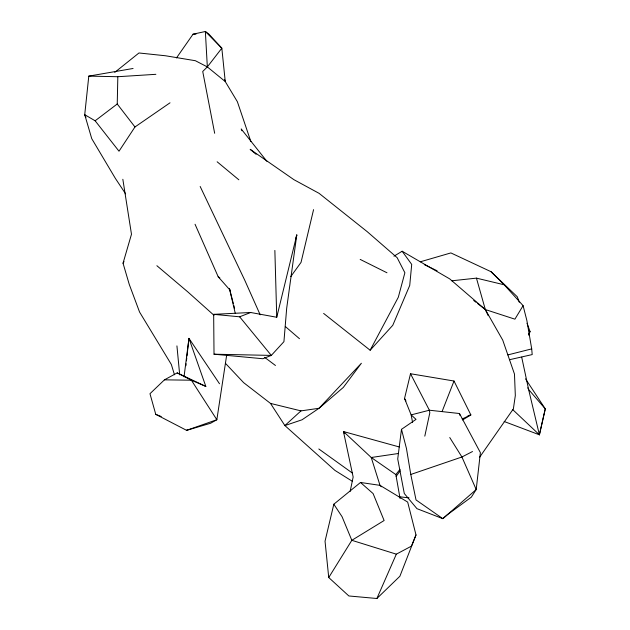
<?xml version="1.0" encoding="UTF-8"?>
<svg xmlns="http://www.w3.org/2000/svg" width="630" height="630" viewBox="0 0 630 630"><rect width="100%" height="100%" fill="white"/><g stroke="black" fill="none" stroke-linecap="round" stroke-linejoin="round"><path stroke-width="0.94" d="M133.08 68.481L88.791 76.12L84.727 114.691L95.138 120.787L119.007 151.208L134.962 126.977L117.235 103.989L117.834 76.718L155.87 74.316M185.913 365.731L186.126 363.77M186.456 360.84L186.779 357.911M187 355.95L188.953 338.357L219.508 383.764M412.611 422.557L411.146 414.887L416.02 419.375L401.483 429.337L397.719 458.987L404.295 493.51L416.942 508.662L442.819 518.663L447.371 514.718L471.327 497.157L476.201 489.541L480.391 452.639L459.483 413.524L429.377 410.217L411.146 414.887L404.539 398.467L410.508 373.74L454.017 381.024L470.862 414.918L462.562 419.966M184.039 376.834L188.953 338.357L205.829 386.418L191.378 380.205L177.195 372.897L164.438 379.843L149.971 393.711L155.76 414.351L186.59 430.345L210.593 423.258L216.846 419.722L226.674 355.099M296.793 234.911L286.682 308.291L283.933 341.665L271.309 355.414L262.852 358.73L214.019 354.202L213.664 314.346L250.685 312.496L276.743 317.26L296.793 234.911L295.706 238.636M350.146 491.439L353.154 477.028L343.468 431.542L399.278 446.961M424.801 436.141L429.817 412.831L429.377 410.217L410.508 373.74M504.165 421.494L539.398 434.81L545.273 408.87L525.499 378.843M313.567 209.632L301.03 262.395L290.792 276.57M333.829 504.22L325.041 541.202L328.734 577.529L348.863 595.964L376.882 598.5L399.892 576.245L415.997 534.933L407.673 502.078L380 485.352L360.502 482.47L333.829 504.22L342.058 516.687L351.831 540.312L396.325 554.164L411.437 546.147L415.997 534.933M512.568 409.469L539.398 434.81L545.273 408.87L528.625 389.529L527.735 387.789M174.463 374.763L171.352 364.502L139.561 312.047L129.221 284.295L123.039 263.222L131.481 234.242L122.842 179.282M528.727 335.176L530.043 331.482L527.026 323.269M442.071 411.563L454.017 381.024M376.882 598.5L396.325 554.164M528.775 334.073L530.043 331.482L528.523 330.27M323.631 313.425L370.141 350.233L398.294 297.281L404.885 272.759L397.16 257.694L367.282 231.722L319.095 193.347L293.911 179.676L250.149 149.31L256.111 154.311M123.039 263.222L124.031 261.584M420.249 261.82L450.875 252.921L491.046 271.711L504.189 284.784L523.097 305.66L514.907 319.166L485.328 309.55L477.579 303.502M328.734 577.529L351.831 540.312L384.119 520.522L373.11 493.589L360.502 482.47M176.487 57.921L193.048 34.185L205.364 31.5L208.719 33.941L221.831 48.195L225.241 81.538L237.376 101.713L250.866 141.577M479.651 457.191L513.387 408.838L515.324 395.538L514.474 374.055L502.748 340.145L485.328 309.55L476.445 278.137L451.749 280.799M396.16 476.374L400.152 470.854M214.673 133.292L202.726 71.474L207.333 66.914L221.831 48.195L205.364 31.5L207.333 66.914L225.241 81.538L224.603 79.703M400.074 498.488L395.853 474.587L400.042 469.295M370.141 350.233L392.773 325.3L409.728 285.445L411.713 264.411L402.153 251.244L393.963 256.174M225.461 363.345L243.652 382.67L270.506 403.413L284.886 425.573L302.046 419.785L319.016 408.287L361.376 363.258L343.326 387.411L319.016 408.287L300.982 410.886L284.886 425.573L334.924 470.397L352.209 481.202M114.754 72.379L138.962 52.975L165.477 55.763L195.371 60.716L207.333 66.914M95.138 120.787L117.235 103.989M134.962 126.977L170.013 102.808M188.142 429.455L186.59 430.345L216.846 419.722L191.378 380.205L164.438 379.843M472.516 451.529L461.924 456.994L410.776 474.469L416.02 499.921L442.819 518.663L476.201 489.541L461.924 456.994L449.749 437.535M462.137 418.989L470.862 414.918L468.051 415.65M213.664 314.346L239.636 316.803L250.685 312.496M507.859 354.911L531.704 348.886L526.885 320.591L523.097 305.66M509.505 359.714L532.2 354.58L531.704 348.886M398.097 453.545L371.243 457.498L343.468 431.542L344.24 433.345M193.048 34.185L195.985 34.138M88.791 76.12L117.834 76.718M214.019 354.202L271.309 355.414L239.636 316.803M399.262 496.739L409.012 497.881M476.445 278.137L504.189 284.784M270.506 403.413L300.982 410.886M155.76 414.351L161.241 416.524M177.195 372.897L205.829 386.418M424.289 264.632L437.102 270.782M360.179 259.41L386.97 272.774M402.153 251.244L449.718 278.893L485.328 309.55L488.226 315.693M195.048 224.256L218.193 276.759L219.823 277.798M395.853 474.587L371.243 457.498L380 485.352L381.331 486.785M318.819 448.977L352.288 472.996M264.616 357.336L275.46 365.487M473.705 300.478L476.028 302.29M217.145 161.792L238.841 179.794M156.878 265.71L187.795 291.887L214.003 315.315M285.335 326.529L299.478 338.704M491.046 271.711L517.293 296.785L519.309 302.266M218.193 276.759L230.525 290.69M266.868 161.288L241.203 128.969L241.975 130.756M125.614 193.851L115.369 178.4L91.736 138.647L84.727 114.691L85.963 117.33M404.539 398.467L405.964 400.987M200.167 186.464L244.818 280.366L260.182 314.811M459.483 413.524L459.971 415.422M401.483 429.337L406.437 448.402L410.776 474.469M233.336 303.55L229.407 288.398L235.234 313.197M233.832 305.448L234.565 308.283M539.398 434.81L528.625 389.529L521.695 357.155M176.928 345.894L179.7 374.85M274.861 250.417L276.743 317.26"/></g></svg>
